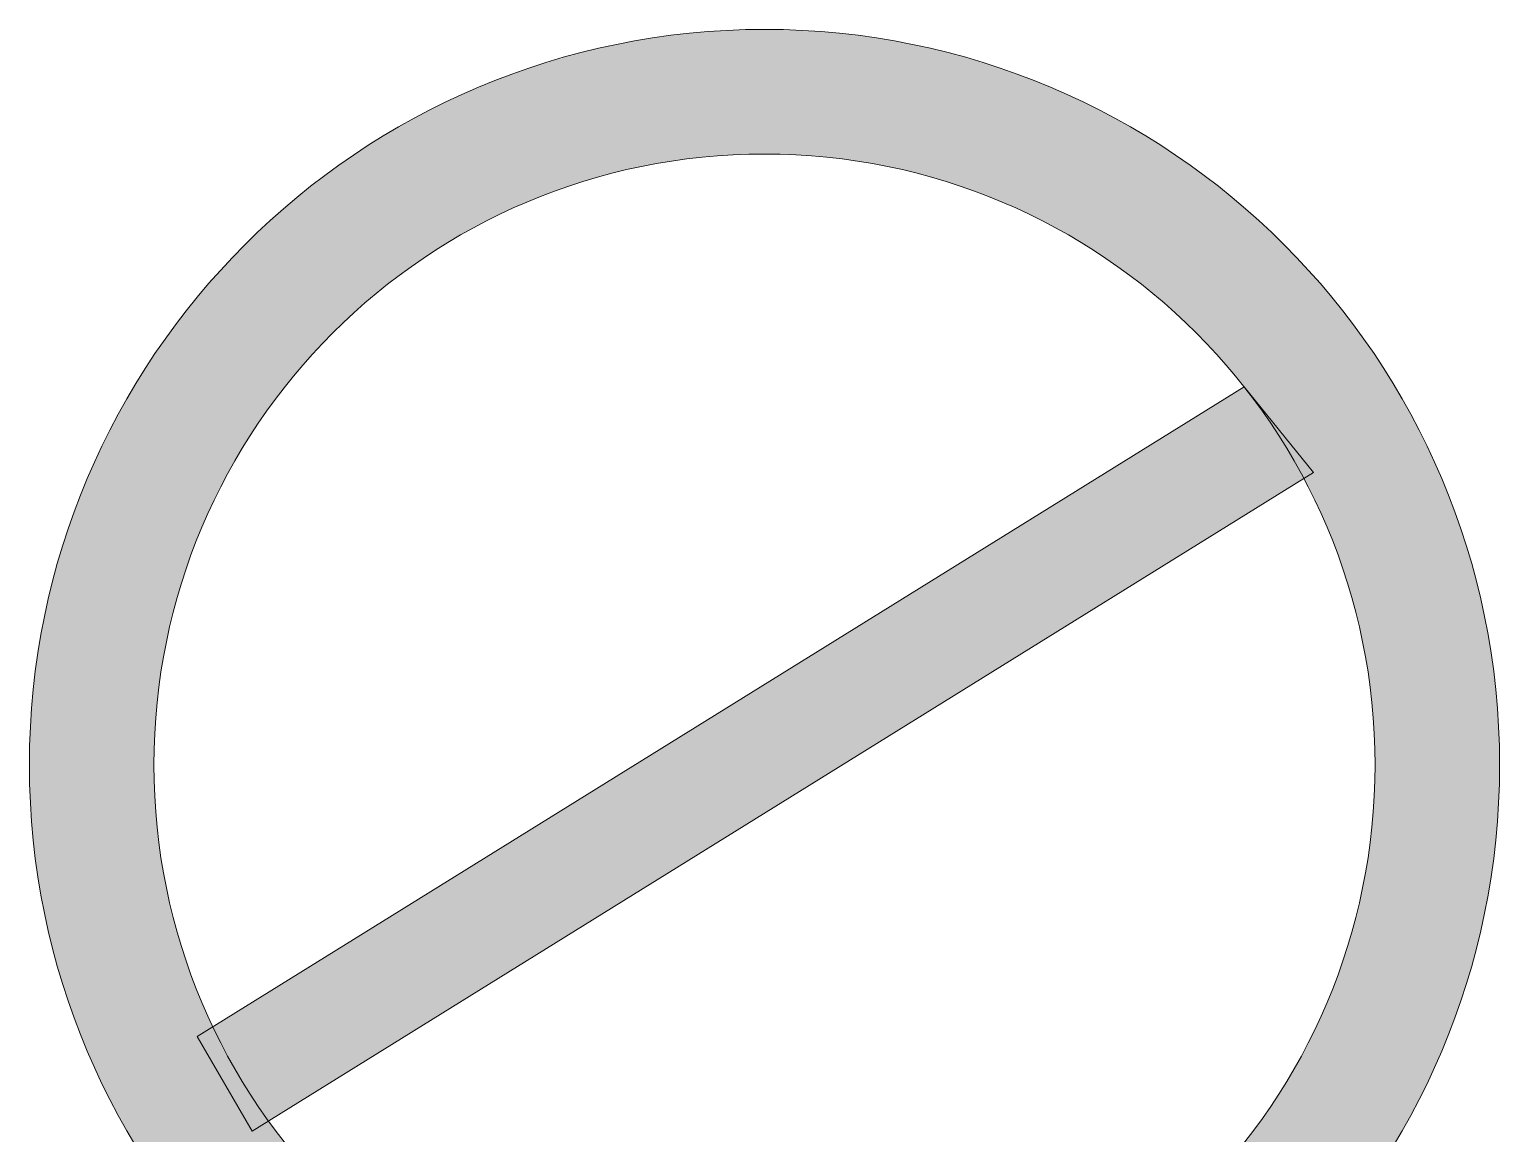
# Model space of a CAD drawing. Extents: x 546 to 1453, y -1429 to -571.
# Drawn here: x 693 to 1453, y -1141 to -571 of the extents above; entities that cross this region are included whole.
import ezdxf

# ---------------------------------------------------------------- set-up
doc = ezdxf.new("R2010")
doc.units = 0
doc.header["$MEASUREMENT"] = 0
doc.layers.add('katman 1', color=7, linetype='Continuous')

msp = doc.modelspace()

# ---------------------------------------------------------------- hatches: boundary and pattern name
at = {"layer": 'katman 1', "true_color": 0xff0000}
h = msp.add_hatch(color=1, dxfattribs=at)
h.dxf.hatch_style = 2
edge = h.paths.add_edge_path()
edge.add_spline(control_points=[(1073.35, -570.98), (863.5, -570.98), (693.38, -741.1), (693.38, -950.95), (693.38, -1160.81), (863.5, -1330.93), (1073.35, -1330.93), (1283.2, -1330.93), (1453.32, -1160.81), (1453.32, -950.95), (1453.32, -741.1), (1283.2, -570.98), (1073.35, -570.98)], knot_values=[0, 0, 0, 0, 1, 1, 1, 2, 2, 2, 3, 3, 3, 4, 4, 4, 4], degree=3, periodic=1)
edge = h.paths.add_edge_path()
edge.add_spline(control_points=[(1073.35, -1266.55), (899.05, -1266.55), (757.75, -1125.25), (757.75, -950.95), (757.75, -776.65), (899.05, -635.36), (1073.35, -635.36), (1247.65, -635.36), (1388.95, -776.65), (1388.95, -950.95), (1388.95, -1125.25), (1247.65, -1266.55), (1073.35, -1266.55)], knot_values=[0, 0, 0, 0, 1, 1, 1, 2, 2, 2, 3, 3, 3, 4, 4, 4, 4], degree=3, periodic=1)
h = msp.add_hatch(color=1, dxfattribs=at)
h.dxf.hatch_style = 2
h.paths.add_polyline_path([(1321.31, -755.7), (780.09, -1091.28), (808.47, -1140.15), (1357.14, -799.94)])

# ---------------------------------------------------------------- linework, layer by layer
at = {"layer": 'katman 1', "lineweight": 0}
msp.add_lwpolyline([(1321.31, -755.7), (780.09, -1091.28), (808.47, -1140.15), (1357.14, -799.94), (1321.31, -755.7)], dxfattribs=at)
for points in [[(1073.35, -570.98), (863.5, -570.98), (693.38, -741.1), (693.38, -950.95), (693.38, -1160.81), (863.5, -1330.93), (1073.35, -1330.93), (1283.2, -1330.93), (1453.32, -1160.81), (1453.32, -950.95), (1453.32, -741.1), (1283.2, -570.98), (1073.35, -570.98)], [(1073.35, -1266.55), (899.05, -1266.55), (757.75, -1125.25), (757.75, -950.95), (757.75, -776.65), (899.05, -635.36), (1073.35, -635.36), (1247.65, -635.36), (1388.95, -776.65), (1388.95, -950.95), (1388.95, -1125.25), (1247.65, -1266.55), (1073.35, -1266.55)]]:
    msp.add_open_spline(points, degree=3, knots=[0, 0, 0, 0, 1, 1, 1, 2, 2, 2, 3, 3, 3, 4, 4, 4, 4], dxfattribs=at)

doc.saveas('drawing.dxf')
